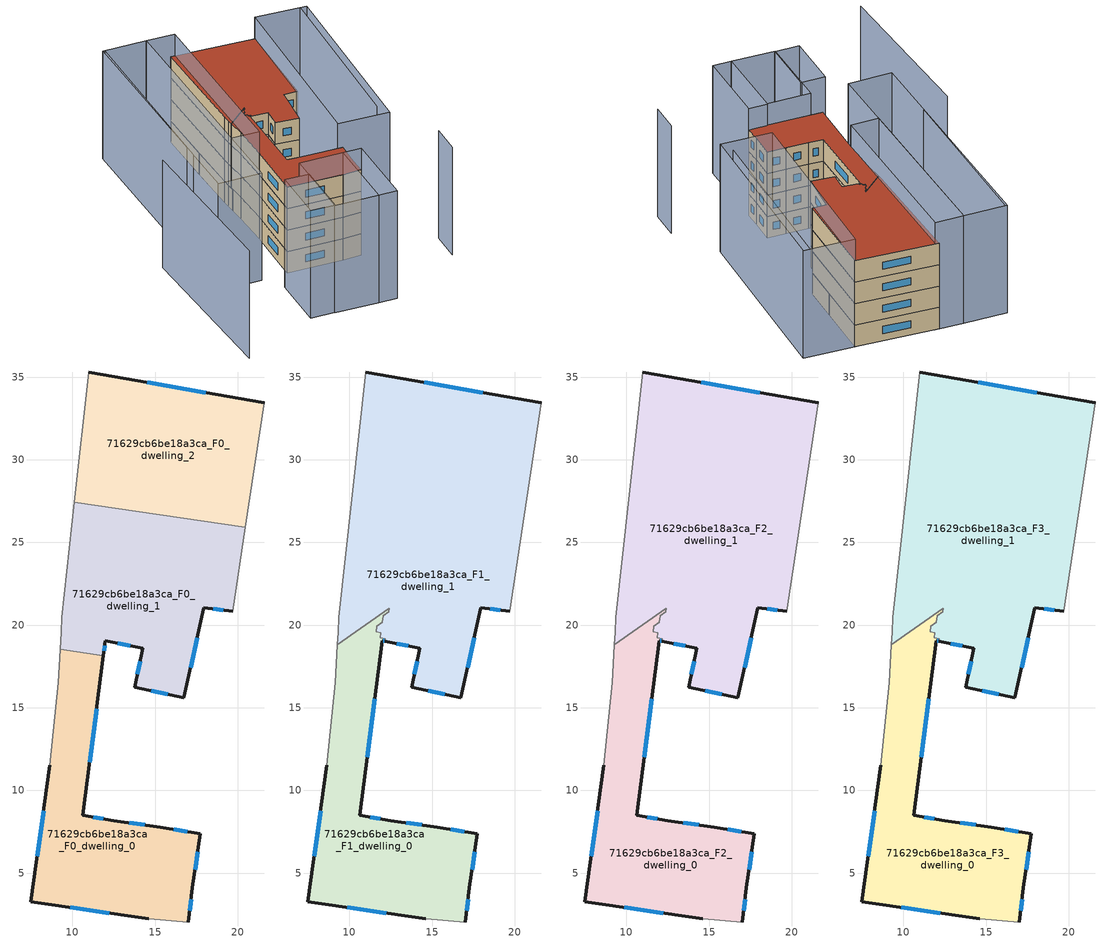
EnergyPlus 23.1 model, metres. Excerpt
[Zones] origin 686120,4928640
71629cb6be18a3ca_F0_dwelling_0
 floor ground (EU_floor_Construction): 11.88,18.15 10.63,8.49 12.5,8.17 15.33,7.78 17.75,7.37 17.26,4.1 17.02,2.04 14.61,2.23 7.49,3.28 8.64,11.5 9.14,16.5 9.26,18.53 z0
 wall outside (EU_wall_Construction): 17.02,2.04 17.26,4.1 17.75,7.37 15.33,7.78 12.5,8.17 10.63,8.49 11.88,18.15 / 8.64,11.5 7.49,3.28 14.61,2.23 z0:3
 wall adiabatic (EU_wall_Construction): 14.61,2.23 17.02,2.04 / 9.26,18.53 9.14,16.5 8.64,11.5 z0:3
 wall to 71629cb6be18a3ca_F0_dwelling_1 (EU_wall_Construction): 11.88,18.15 9.26,18.53 z0:3
 window (EU_Window_Construction): 11.05,11.71 11.47,14.93 / 11.88,8.27 11.25,8.38 / 14.39,7.9 13.44,8.04 / 16.94,7.51 16.14,7.64 / 17.42,5.19 17.59,6.28 / 17.1,2.72 17.18,3.41 / 9.86,2.93 12.23,2.58 / 8.26,8.76 7.87,6.02 z1:2
71629cb6be18a3ca_F0_dwelling_1
 floor ground (EU_floor_Construction): 20.47,25.9 19.71,20.82 17.94,21.05 16.75,15.59 13.77,16.25 14.27,18.59 12,19.05 11.88,18.15 9.26,18.53 9.32,19.58 9.35,20.47 10.12,27.41 z0
 wall outside (EU_wall_Construction): 11.88,18.15 12,19.05 14.27,18.59 13.77,16.25 16.75,15.59 17.94,21.05 19.71,20.82 z0:3
 wall adiabatic (EU_wall_Construction): 10.12,27.41 9.35,20.47 9.32,19.58 9.26,18.53 / 19.71,20.82 20.47,25.9 z0:3
 wall to 71629cb6be18a3ca_F0_dwelling_2 (EU_wall_Construction): 20.47,25.9 10.12,27.41 z0:3
 window (EU_Window_Construction): 12.76,18.9 13.51,18.75 / 11.92,18.45 11.96,18.75 / 18.53,20.98 19.12,20.9 / 17.15,17.41 17.54,19.24 / 14.76,16.03 15.76,15.81 / 14.1,17.81 13.94,17.03 z1:2
71629cb6be18a3ca_F0_dwelling_2
 floor ground (EU_floor_Construction): 21.6,33.43 20.47,25.9 10.12,27.41 11,35.3 z0
 wall outside (EU_wall_Construction): 21.6,33.43 11,35.3 z0:3
 wall adiabatic (EU_wall_Construction): 11,35.3 10.12,27.41 / 20.47,25.9 21.6,33.43 z0:3
 window (EU_Window_Construction): 18.07,34.06 14.53,34.68 z1:2
71629cb6be18a3ca_F1_dwelling_0
 floor to 71629cb6be18a3ca_F0_dwelling_0 (EU_floor_Construction): 11.88,18.15 10.63,8.49 12.5,8.17 15.33,7.78 17.75,7.37 17.26,4.1 17.02,2.04 14.61,2.23 7.49,3.28 8.64,11.5 9.14,16.5 9.26,18.53 z3
 floor to 71629cb6be18a3ca_F0_dwelling_1 (EU_floor_Construction): 12.4,21 12.38,20.8 12.04,20.57 11.99,20.16 11.66,19.93 11.62,19.59 11.91,19.53 11.87,19.23 12.17,19.17 12.15,19.03 12,19.05 11.88,18.15 9.26,18.53 9.27,18.8 z3
 wall outside (EU_wall_Construction): 17.02,2.04 17.26,4.1 17.75,7.37 15.33,7.78 12.5,8.17 10.63,8.49 12,19.05 12.15,19.03 / 8.64,11.5 7.49,3.28 14.61,2.23 z3:6
 wall adiabatic (EU_wall_Construction): 14.61,2.23 17.02,2.04 / 9.28,18.8 9.14,16.5 8.64,11.5 z3:6
 wall to 71629cb6be18a3ca_F1_dwelling_1 (EU_wall_Construction): 12.04,20.57 12.38,20.8 12.4,21 9.27,18.8 / 12.15,19.03 12.17,19.17 11.87,19.23 11.91,19.53 11.62,19.59 11.66,19.93 11.99,20.16 12.05,20.57 z3:6
 window (EU_Window_Construction): 12.05,19.05 12.1,19.03 / 11.09,12.01 11.54,15.53 / 11.88,8.27 11.25,8.38 / 14.39,7.9 13.44,8.04 / 16.94,7.51 16.14,7.64 / 17.42,5.19 17.59,6.28 / 17.1,2.72 17.18,3.41 / 9.86,2.93 12.23,2.58 / 8.26,8.76 7.87,6.02 z4:5
71629cb6be18a3ca_F1_dwelling_1
 floor to 71629cb6be18a3ca_F0_dwelling_1 (EU_floor_Construction): 20.47,25.9 19.71,20.82 17.94,21.05 16.75,15.59 13.77,16.25 14.27,18.59 12.15,19.03 12.17,19.17 11.87,19.23 11.91,19.53 11.62,19.59 11.66,19.93 11.99,20.16 12.04,20.57 12.38,20.8 12.4,21 9.27,18.8 9.32,19.58 9.35,20.47 10.12,27.41 z3
 floor to 71629cb6be18a3ca_F0_dwelling_2 (EU_floor_Construction): 21.6,33.43 20.47,25.9 10.12,27.41 11,35.3 z3
 wall outside (EU_wall_Construction): 21.6,33.43 11,35.3 / 12.15,19.03 14.27,18.59 13.77,16.25 16.75,15.59 17.94,21.05 19.71,20.82 z3:6
 wall adiabatic (EU_wall_Construction): 11,35.3 9.35,20.47 9.32,19.58 9.28,18.8 / 19.71,20.82 21.6,33.43 z3:6
 window (EU_Window_Construction): 18.07,34.06 14.53,34.68 / 18.53,20.98 19.12,20.9 / 17.15,17.41 17.54,19.24 / 14.76,16.03 15.76,15.81 / 14.1,17.81 13.94,17.03 / 12.86,18.88 13.56,18.74 z4:5
71629cb6be18a3ca_F2_dwelling_0
 floor to 71629cb6be18a3ca_F1_dwelling_0 (EU_floor_Construction): 12.4,21 12.38,20.8 12.04,20.57 11.99,20.16 11.66,19.93 11.62,19.59 11.91,19.53 11.87,19.23 12.17,19.17 12.15,19.03 12,19.05 10.63,8.49 12.5,8.17 15.33,7.78 17.75,7.37 17.26,4.1 17.02,2.04 14.61,2.23 7.49,3.28 8.64,11.5 9.14,16.5 9.27,18.8 z6
 wall outside (EU_wall_Construction): 17.02,2.04 17.26,4.1 17.75,7.37 15.33,7.78 12.5,8.17 10.63,8.49 12,19.05 12.15,19.03 / 8.64,11.5 7.49,3.28 14.61,2.23 z6:9
 wall adiabatic (EU_wall_Construction): 14.61,2.23 17.02,2.04 / 9.28,18.8 9.14,16.5 8.64,11.5 z6:9
 wall to 71629cb6be18a3ca_F2_dwelling_1 (EU_wall_Construction): 12.04,20.57 12.38,20.8 12.4,21 9.27,18.8 / 12.15,19.03 12.17,19.17 11.87,19.23 11.91,19.53 11.62,19.59 11.66,19.93 11.99,20.16 12.05,20.57 z6:9
 window (EU_Window_Construction): 12.05,19.05 12.1,19.03 / 11.09,12.01 11.54,15.53 / 11.88,8.27 11.25,8.38 / 14.39,7.9 13.44,8.04 / 16.94,7.51 16.14,7.64 / 17.42,5.19 17.59,6.28 / 17.1,2.72 17.18,3.41 / 9.86,2.93 12.23,2.58 / 8.26,8.76 7.87,6.02 z7:8
71629cb6be18a3ca_F2_dwelling_1
 floor to 71629cb6be18a3ca_F1_dwelling_1 (EU_floor_Construction): 21.6,33.43 19.71,20.82 17.94,21.05 16.75,15.59 13.77,16.25 14.27,18.59 12.15,19.03 12.17,19.17 11.87,19.23 11.91,19.53 11.62,19.59 11.66,19.93 11.99,20.16 12.04,20.57 12.38,20.8 12.4,21 9.27,18.8 9.32,19.58 9.35,20.47 11,35.3 z6
 wall outside (EU_wall_Construction): 21.6,33.43 11,35.3 / 12.15,19.03 14.27,18.59 13.77,16.25 16.75,15.59 17.94,21.05 19.71,20.82 z6:9
 wall adiabatic (EU_wall_Construction): 11,35.3 9.35,20.47 9.32,19.58 9.28,18.8 / 19.71,20.82 21.6,33.43 z6:9
 window (EU_Window_Construction): 18.07,34.06 14.53,34.68 / 18.53,20.98 19.12,20.9 / 17.15,17.41 17.54,19.24 / 14.76,16.03 15.76,15.81 / 14.1,17.81 13.94,17.03 / 12.86,18.88 13.56,18.74 z7:8
71629cb6be18a3ca_F3_dwelling_0
 floor to 71629cb6be18a3ca_F2_dwelling_0 (EU_floor_Construction): 12.4,21 12.38,20.8 12.04,20.57 11.99,20.16 11.66,19.93 11.62,19.59 11.91,19.53 11.87,19.23 12.17,19.17 12.15,19.03 12,19.05 10.63,8.49 12.5,8.17 15.33,7.78 17.75,7.37 17.26,4.1 17.02,2.04 14.61,2.23 7.49,3.28 8.64,11.5 9.14,16.5 9.27,18.8 z9
 wall outside (EU_wall_Construction): 17.02,2.04 17.26,4.1 17.75,7.37 15.33,7.78 12.5,8.17 10.63,8.49 12,19.05 12.15,19.03 / 8.64,11.5 7.49,3.28 14.61,2.23 z9:12
 wall adiabatic (EU_wall_Construction): 14.61,2.23 17.02,2.04 / 9.28,18.8 9.14,16.5 8.64,11.5 z9:12
 wall to 71629cb6be18a3ca_F3_dwelling_1 (EU_wall_Construction): 12.04,20.57 12.38,20.8 12.4,21 9.27,18.8 / 12.15,19.03 12.17,19.17 11.87,19.23 11.91,19.53 11.62,19.59 11.66,19.93 11.99,20.16 12.05,20.57 z9:12
 window (EU_Window_Construction): 12.05,19.05 12.1,19.03 / 11.09,12.01 11.54,15.53 / 11.88,8.27 11.25,8.38 / 14.39,7.9 13.44,8.04 / 16.94,7.51 16.14,7.64 / 17.42,5.19 17.59,6.28 / 17.1,2.72 17.18,3.41 / 9.86,2.93 12.23,2.58 / 8.26,8.76 7.87,6.02 z10:11
 roof outside (EU_roof_Construction): 17.02,2.04 17.26,4.1 17.75,7.37 15.33,7.78 12.5,8.17 10.63,8.49 12,19.05 12.15,19.03 12.17,19.17 11.87,19.23 11.91,19.53 11.62,19.59 11.66,19.93 11.99,20.16 12.05,20.57 12.38,20.8 12.4,21 9.28,18.8 9.14,16.5 8.64,11.5 7.49,3.28 14.61,2.23 z12
71629cb6be18a3ca_F3_dwelling_1
 floor to 71629cb6be18a3ca_F2_dwelling_1 (EU_floor_Construction): 21.6,33.43 19.71,20.82 17.94,21.05 16.75,15.59 13.77,16.25 14.27,18.59 12.15,19.03 12.17,19.17 11.87,19.23 11.91,19.53 11.62,19.59 11.66,19.93 11.99,20.16 12.04,20.57 12.38,20.8 12.4,21 9.27,18.8 9.32,19.58 9.35,20.47 11,35.3 z9
 wall outside (EU_wall_Construction): 21.6,33.43 11,35.3 / 12.15,19.03 14.27,18.59 13.77,16.25 16.75,15.59 17.94,21.05 19.71,20.82 z9:12
 wall adiabatic (EU_wall_Construction): 11,35.3 9.35,20.47 9.32,19.58 9.28,18.8 / 19.71,20.82 21.6,33.43 z9:12
 window (EU_Window_Construction): 18.07,34.06 14.53,34.68 / 18.53,20.98 19.12,20.9 / 17.15,17.41 17.54,19.24 / 14.76,16.03 15.76,15.81 / 14.1,17.81 13.94,17.03 / 12.86,18.88 13.56,18.74 z10:11
 roof outside (EU_roof_Construction): 16.75,15.59 17.94,21.05 19.71,20.82 21.6,33.43 11,35.3 9.35,20.47 9.32,19.58 9.28,18.8 12.4,21 12.38,20.8 12.05,20.57 11.99,20.16 11.66,19.93 11.62,19.59 11.91,19.53 11.87,19.23 12.17,19.17 12.15,19.03 14.27,18.59 13.77,16.25 z12
shading: 26.27,-3.43 26.86,0.52 / 23.43,9.02 27.21,32.44 / -4.42,12.05 -6.27,-10.48 / 2.45,36.39 -0.74,11.15 / 4.58,-6.73 5.6,0.73 / 5.6,0.73 8.75,0.3 / 8.75,0.3 7.74,-7.16 / 7.74,-7.16 4.58,-6.73 / 13.28,-7.98 14.62,2.35 / 14.62,2.35 17.02,2.04 / 17.02,2.04 15.68,-8.3 / 15.68,-8.3 13.28,-7.98 / 17.48,8.1 21.53,33.45 / 21.53,33.45 28.1,32.39 / 28.1,32.39 24.05,7.04 / 24.05,7.04 17.48,8.1 / 14.61,2.25 13.28,-7.98 / 13.28,-7.98 7.64,-7.25 / 7.64,-7.25 8.97,2.99 / 8.97,2.99 14.61,2.25 / 7.86,35.76 4.06,3.46 / 4.06,3.46 -1.55,4.12 / -1.55,4.12 2.25,36.42 / 2.25,36.42 7.86,35.76 / 5,11.94 7.85,35.7 / 7.85,35.7 11.49,35.27 / 11.49,35.27 8.64,11.51 / 8.64,11.51 5,11.94 z0:15
[Building]
EU S2 Campaign: North Axis=0; Terrain=City; Solar Distribution=FullExterior
[Site:Location]
Bologna: Latitude=44.5; Longitude=11.25; Time Zone=1; Elevation=37
[SizingPeriod:WeatherFileDays]
AnnualSizingPeriod: Begin Month=1; Begin Day of Month=1; End Month=12; End Day of Month=31; Day of Week for Start Day=Monday; Use Weather File Daylight Saving Period=No; Use Weather File Rain and Snow Indicators=No
[MATERIAL]
EU_InternalMass_Material: Roughness=MediumRough; Thickness=0.1; Conductivity=1; Density=1800; Specific Heat=900; Thermal Absorptance=0.9; Solar Absorptance=0.7; Visible Absorptance=0.7
[MATERIAL:NOMASS] Roughness=MediumRough; Thermal Absorptance=0.9; Solar Absorptance=0.7; Visible Absorptance=0.7
Name | Thermal Resistance
EU_wall_NoMass | 0.937881
EU_roof_NoMass | 0.548572
EU_floor_NoMass | 0.71348
[WINDOWMATERIAL:SIMPLEGLAZINGSYSTEM]
EU_Window_SimpleGlazing: UFactor=4.25633; Solar Heat Gain Coefficient=0.85; Visible Transmittance=0.85
[CONSTRUCTION]
EU_wall_Construction: EU_wall_NoMass
EU_roof_Construction: EU_roof_NoMass
EU_floor_Construction: EU_floor_NoMass
EU_Window_Construction: EU_Window_SimpleGlazing
EU_InternalMass_Construction: EU_InternalMass_Material
[ZONE] Type=1; Multiplier=1; Ceiling Height=autocalculate; Floor Area=autocalculate; Part of Total Floor Area=Yes
Name | Volume
71629cb6be18a3ca_F0_dwelling_0 | 231.599
71629cb6be18a3ca_F1_dwelling_0 | 242.798
71629cb6be18a3ca_F2_dwelling_0; 71629cb6be18a3ca_F3_dwelling_0 | 242.797
71629cb6be18a3ca_F0_dwelling_1 | 263.162
71629cb6be18a3ca_F1_dwelling_1 | 499.334
71629cb6be18a3ca_F2_dwelling_1; 71629cb6be18a3ca_F3_dwelling_1 | 499.342
71629cb6be18a3ca_F0_dwelling_2 | 247.378
[INTERNALMASS] Construction=EU_InternalMass_Construction
Name | Zone or ZoneList | Surface Area
71629cb6be18a3ca_F0_dwelling_0_EU_InternalMass | 71629cb6be18a3ca_F0_dwelling_0 | 77.2
71629cb6be18a3ca_F0_dwelling_1_EU_InternalMass | 71629cb6be18a3ca_F0_dwelling_1 | 87.7217
71629cb6be18a3ca_F0_dwelling_2_EU_InternalMass | 71629cb6be18a3ca_F0_dwelling_2 | 82.459
71629cb6be18a3ca_F1_dwelling_0_EU_InternalMass | 71629cb6be18a3ca_F1_dwelling_0 | 80.9326
71629cb6be18a3ca_F1_dwelling_1_EU_InternalMass | 71629cb6be18a3ca_F1_dwelling_1 | 166.446
71629cb6be18a3ca_F2_dwelling_0_EU_InternalMass | 71629cb6be18a3ca_F2_dwelling_0 | 80.9326
71629cb6be18a3ca_F2_dwelling_1_EU_InternalMass | 71629cb6be18a3ca_F2_dwelling_1 | 166.446
71629cb6be18a3ca_F3_dwelling_0_EU_InternalMass | 71629cb6be18a3ca_F3_dwelling_0 | 80.9326
71629cb6be18a3ca_F3_dwelling_1_EU_InternalMass | 71629cb6be18a3ca_F3_dwelling_1 | 166.446
[OTHEREQUIPMENT] Fuel Type=Electricity; Design Level Calculation Method=Watts/Area; Power per Zone Floor Area=1; Fraction Latent=0; Fraction Radiant=0; Fraction Lost=0; Carbon Dioxide Generation Rate=0; EndUse Subcategory=EU_Step8_InternalGains
Name | Zone or ZoneList or Space or SpaceList | Schedule
EU_Step8_InternalGain_71629cb6be18a3ca_F0_dwelling_0_f000 | 71629cb6be18a3ca_F0_dwelling_0 | EU_Step8_GainSchedule_71629cb6be18a3ca_F0_dwelling_0_f000
EU_Step8_InternalGain_71629cb6be18a3ca_F0_dwelling_1_f000 | 71629cb6be18a3ca_F0_dwelling_1 | EU_Step8_GainSchedule_71629cb6be18a3ca_F0_dwelling_1_f000
EU_Step8_InternalGain_71629cb6be18a3ca_F0_dwelling_2_f000 | 71629cb6be18a3ca_F0_dwelling_2 | EU_Step8_GainSchedule_71629cb6be18a3ca_F0_dwelling_2_f000
EU_Step8_InternalGain_71629cb6be18a3ca_F1_dwelling_0_f000 | 71629cb6be18a3ca_F1_dwelling_0 | EU_Step8_GainSchedule_71629cb6be18a3ca_F1_dwelling_0_f000
EU_Step8_InternalGain_71629cb6be18a3ca_F1_dwelling_1_f000 | 71629cb6be18a3ca_F1_dwelling_1 | EU_Step8_GainSchedule_71629cb6be18a3ca_F1_dwelling_1_f000
EU_Step8_InternalGain_71629cb6be18a3ca_F2_dwelling_0_f000 | 71629cb6be18a3ca_F2_dwelling_0 | EU_Step8_GainSchedule_71629cb6be18a3ca_F2_dwelling_0_f000
EU_Step8_InternalGain_71629cb6be18a3ca_F2_dwelling_1_f000 | 71629cb6be18a3ca_F2_dwelling_1 | EU_Step8_GainSchedule_71629cb6be18a3ca_F2_dwelling_1_f000
EU_Step8_InternalGain_71629cb6be18a3ca_F3_dwelling_0_f000 | 71629cb6be18a3ca_F3_dwelling_0 | EU_Step8_GainSchedule_71629cb6be18a3ca_F3_dwelling_0_f000
EU_Step8_InternalGain_71629cb6be18a3ca_F3_dwelling_1_f000 | 71629cb6be18a3ca_F3_dwelling_1 | EU_Step8_GainSchedule_71629cb6be18a3ca_F3_dwelling_1_f000
[ZONEVENTILATION:DESIGNFLOWRATE] Schedule=EU_AlwaysOn; Design Flow Rate Calculation Method=AirChanges/Hour; Air Changes per Hour=0.687892; Ventilation Type=Natural; Fan Pressure Rise=0; Fan Total Efficiency=1; Constant Term Coefficient=1; Temperature Term Coefficient=0; Velocity Term Coefficient=0; Velocity Squared Term Coefficient=0; Minimum Indoor Temperature=-100; Maximum Indoor Temperature=100; Delta Temperature=-100; Minimum Outdoor Temperature=-100; Maximum Outdoor Temperature=100; Maximum Wind Speed=40
Name | Zone or ZoneList or Space or SpaceList
EU_ConstantAir_71629cb6be18a3ca_F0_dwelling_0 | 71629cb6be18a3ca_F0_dwelling_0
EU_ConstantAir_71629cb6be18a3ca_F0_dwelling_1 | 71629cb6be18a3ca_F0_dwelling_1
EU_ConstantAir_71629cb6be18a3ca_F0_dwelling_2 | 71629cb6be18a3ca_F0_dwelling_2
EU_ConstantAir_71629cb6be18a3ca_F1_dwelling_0 | 71629cb6be18a3ca_F1_dwelling_0
EU_ConstantAir_71629cb6be18a3ca_F1_dwelling_1 | 71629cb6be18a3ca_F1_dwelling_1
EU_ConstantAir_71629cb6be18a3ca_F2_dwelling_0 | 71629cb6be18a3ca_F2_dwelling_0
EU_ConstantAir_71629cb6be18a3ca_F2_dwelling_1 | 71629cb6be18a3ca_F2_dwelling_1
EU_ConstantAir_71629cb6be18a3ca_F3_dwelling_0 | 71629cb6be18a3ca_F3_dwelling_0
EU_ConstantAir_71629cb6be18a3ca_F3_dwelling_1 | 71629cb6be18a3ca_F3_dwelling_1
[HVACTEMPLATE:THERMOSTAT] Constant Heating Setpoint=20; Constant Cooling Setpoint=50
EU_HeatOnly_71629cb6be18a3ca_F0_dwelling_0; EU_HeatOnly_71629cb6be18a3ca_F0_dwelling_1; EU_HeatOnly_71629cb6be18a3ca_F0_dwelling_2; EU_HeatOnly_71629cb6be18a3ca_F1_dwelling_0; EU_HeatOnly_71629cb6be18a3ca_F1_dwelling_1; EU_HeatOnly_71629cb6be18a3ca_F2_dwelling_0; EU_HeatOnly_71629cb6be18a3ca_F2_dwelling_1; EU_HeatOnly_71629cb6be18a3ca_F3_dwelling_0; EU_HeatOnly_71629cb6be18a3ca_F3_dwelling_1
[HVACTEMPLATE:ZONE:IDEALLOADSAIRSYSTEM] System Availability Schedule=EU_AlwaysOn; Maximum Heating Supply Air Temperature=50; Minimum Cooling Supply Air Temperature=13; Maximum Heating Supply Air Humidity Ratio=0.0156; Minimum Cooling Supply Air Humidity Ratio=0.0077; Heating Limit=NoLimit; Cooling Limit=NoLimit; Heating Availability Schedule=EU_AlwaysOn; Cooling Availability Schedule=EU_CoolingOff; Dehumidification Control Type=ConstantSensibleHeatRatio; Cooling Sensible Heat Ratio=0.7; Dehumidification Setpoint=60; Humidification Control Type=None; Humidification Setpoint=30; Outdoor Air Method=None; Outdoor Air Flow Rate per Person=0.00944; Outdoor Air Flow Rate per Zone Floor Area=0; Outdoor Air Flow Rate per Zone=0; Demand Controlled Ventilation Type=None; Outdoor Air Economizer Type=NoEconomizer; Heat Recovery Type=None; Sensible Heat Recovery Effectiveness=0.7; Latent Heat Recovery Effectiveness=0.65
Name | Template Thermostat
71629cb6be18a3ca_F0_dwelling_0 | EU_HeatOnly_71629cb6be18a3ca_F0_dwelling_0
71629cb6be18a3ca_F0_dwelling_1 | EU_HeatOnly_71629cb6be18a3ca_F0_dwelling_1
71629cb6be18a3ca_F0_dwelling_2 | EU_HeatOnly_71629cb6be18a3ca_F0_dwelling_2
71629cb6be18a3ca_F1_dwelling_0 | EU_HeatOnly_71629cb6be18a3ca_F1_dwelling_0
71629cb6be18a3ca_F1_dwelling_1 | EU_HeatOnly_71629cb6be18a3ca_F1_dwelling_1
71629cb6be18a3ca_F2_dwelling_0 | EU_HeatOnly_71629cb6be18a3ca_F2_dwelling_0
71629cb6be18a3ca_F2_dwelling_1 | EU_HeatOnly_71629cb6be18a3ca_F2_dwelling_1
71629cb6be18a3ca_F3_dwelling_0 | EU_HeatOnly_71629cb6be18a3ca_F3_dwelling_0
71629cb6be18a3ca_F3_dwelling_1 | EU_HeatOnly_71629cb6be18a3ca_F3_dwelling_1
[SIZING:ZONE] Zone Cooling Design Supply Air Temperature Input Method=SupplyAirTemperature; Zone Cooling Design Supply Air Temperature=13; Zone Heating Design Supply Air Temperature Input Method=SupplyAirTemperature; Zone Heating Design Supply Air Temperature=50; Zone Cooling Design Supply Air Humidity Ratio=0.008; Zone Heating Design Supply Air Humidity Ratio=0.008; Cooling Design Air Flow Method=DesignDay; Cooling Design Air Flow Rate=0; Cooling Minimum Air Flow per Zone Floor Area=0.000762; Cooling Minimum Air Flow=0; Cooling Minimum Air Flow Fraction=0.2; Heating Design Air Flow Method=DesignDay; Heating Design Air Flow Rate=0; Heating Maximum Air Flow per Zone Floor Area=0.002032; Heating Maximum Air Flow=0.141576; Heating Maximum Air Flow Fraction=0.3; Account for Dedicated Outdoor Air System=No; Dedicated Outdoor Air System Control Strategy=NeutralSupplyAir; Dedicated Outdoor Air Low Setpoint Temperature for Design=autosize; Dedicated Outdoor Air High Setpoint Temperature for Design=autosize; Zone Load Sizing Method=Sensible Load Only No Latent Load; Zone Latent Cooling Design Supply Air Humidity Ratio Input Method=HumidityRatioDifference; Zone Cooling Design Supply Air Humidity Ratio Difference=0.005; Zone Latent Heating Design Supply Air Humidity Ratio Input Method=HumidityRatioDifference; Zone Humidification Design Supply Air Humidity Ratio Difference=0.005
71629cb6be18a3ca_F0_dwelling_0; 71629cb6be18a3ca_F0_dwelling_1; 71629cb6be18a3ca_F0_dwelling_2; 71629cb6be18a3ca_F1_dwelling_0; 71629cb6be18a3ca_F1_dwelling_1; 71629cb6be18a3ca_F2_dwelling_0; 71629cb6be18a3ca_F2_dwelling_1; 71629cb6be18a3ca_F3_dwelling_0; 71629cb6be18a3ca_F3_dwelling_1
[SCHEDULE:CONSTANT]
Name | Hourly Value
EU_AlwaysOn | 1
EU_CoolingOff | 0
[SCHEDULE:FILE] Column Number=1; Rows to Skip at Top=0; Number of Hours of Data=8760; Column Separator=Comma; Interpolate to Timestep=No; Minutes per Item=60; Adjust Schedule for Daylight Savings=Yes
Name | File
EU_Step8_GainSchedule_71629cb6be18a3ca_F0_dwelling_0_f000 | ../../schedules/71629cb6be18a3ca/71629cb6be18a3ca_F0_dwelling_0_f000_gain.csv
EU_Step8_GainSchedule_71629cb6be18a3ca_F0_dwelling_1_f000 | ../../schedules/71629cb6be18a3ca/71629cb6be18a3ca_F0_dwelling_1_f000_gain.csv
EU_Step8_GainSchedule_71629cb6be18a3ca_F0_dwelling_2_f000 | ../../schedules/71629cb6be18a3ca/71629cb6be18a3ca_F0_dwelling_2_f000_gain.csv
EU_Step8_GainSchedule_71629cb6be18a3ca_F1_dwelling_0_f000 | ../../schedules/71629cb6be18a3ca/71629cb6be18a3ca_F1_dwelling_0_f000_gain.csv
EU_Step8_GainSchedule_71629cb6be18a3ca_F1_dwelling_1_f000 | ../../schedules/71629cb6be18a3ca/71629cb6be18a3ca_F1_dwelling_1_f000_gain.csv
EU_Step8_GainSchedule_71629cb6be18a3ca_F2_dwelling_0_f000 | ../../schedules/71629cb6be18a3ca/71629cb6be18a3ca_F2_dwelling_0_f000_gain.csv
EU_Step8_GainSchedule_71629cb6be18a3ca_F2_dwelling_1_f000 | ../../schedules/71629cb6be18a3ca/71629cb6be18a3ca_F2_dwelling_1_f000_gain.csv
EU_Step8_GainSchedule_71629cb6be18a3ca_F3_dwelling_0_f000 | ../../schedules/71629cb6be18a3ca/71629cb6be18a3ca_F3_dwelling_0_f000_gain.csv
EU_Step8_GainSchedule_71629cb6be18a3ca_F3_dwelling_1_f000 | ../../schedules/71629cb6be18a3ca/71629cb6be18a3ca_F3_dwelling_1_f000_gain.csv
